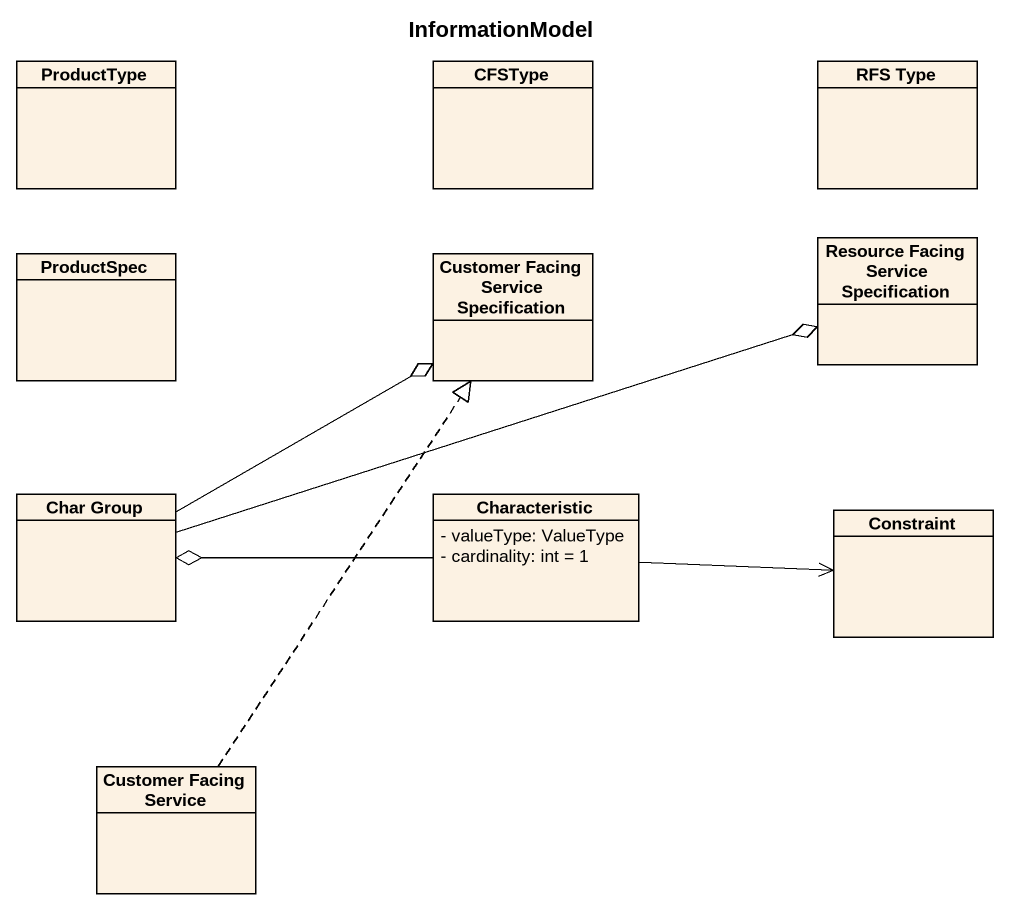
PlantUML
@startuml
title InformationModel
hide circle
hide empty members
skinparam classAttributeIconSize 0
class ProductType
class CFSType
class "RFS Type" as RFS_Type
class ProductSpec
class "Customer Facing Service Specification" as Customer_Facing_Service
class "Resource Facing Service Specification" as Resource_Facing_Service
class "Char Group" as Char_Group
class Characteristic {
  - valueType: ValueType
  - cardinality: int = 1
}
class Constraint
class "Customer Facing Service" as Customer_Facing_Service_2
Char_Group -right-o Customer_Facing_Service
Char_Group -right-o Resource_Facing_Service
Characteristic -left-o Char_Group
Characteristic -right-> Constraint
Customer_Facing_Service_2 .up.|> Customer_Facing_Service
@enduml
